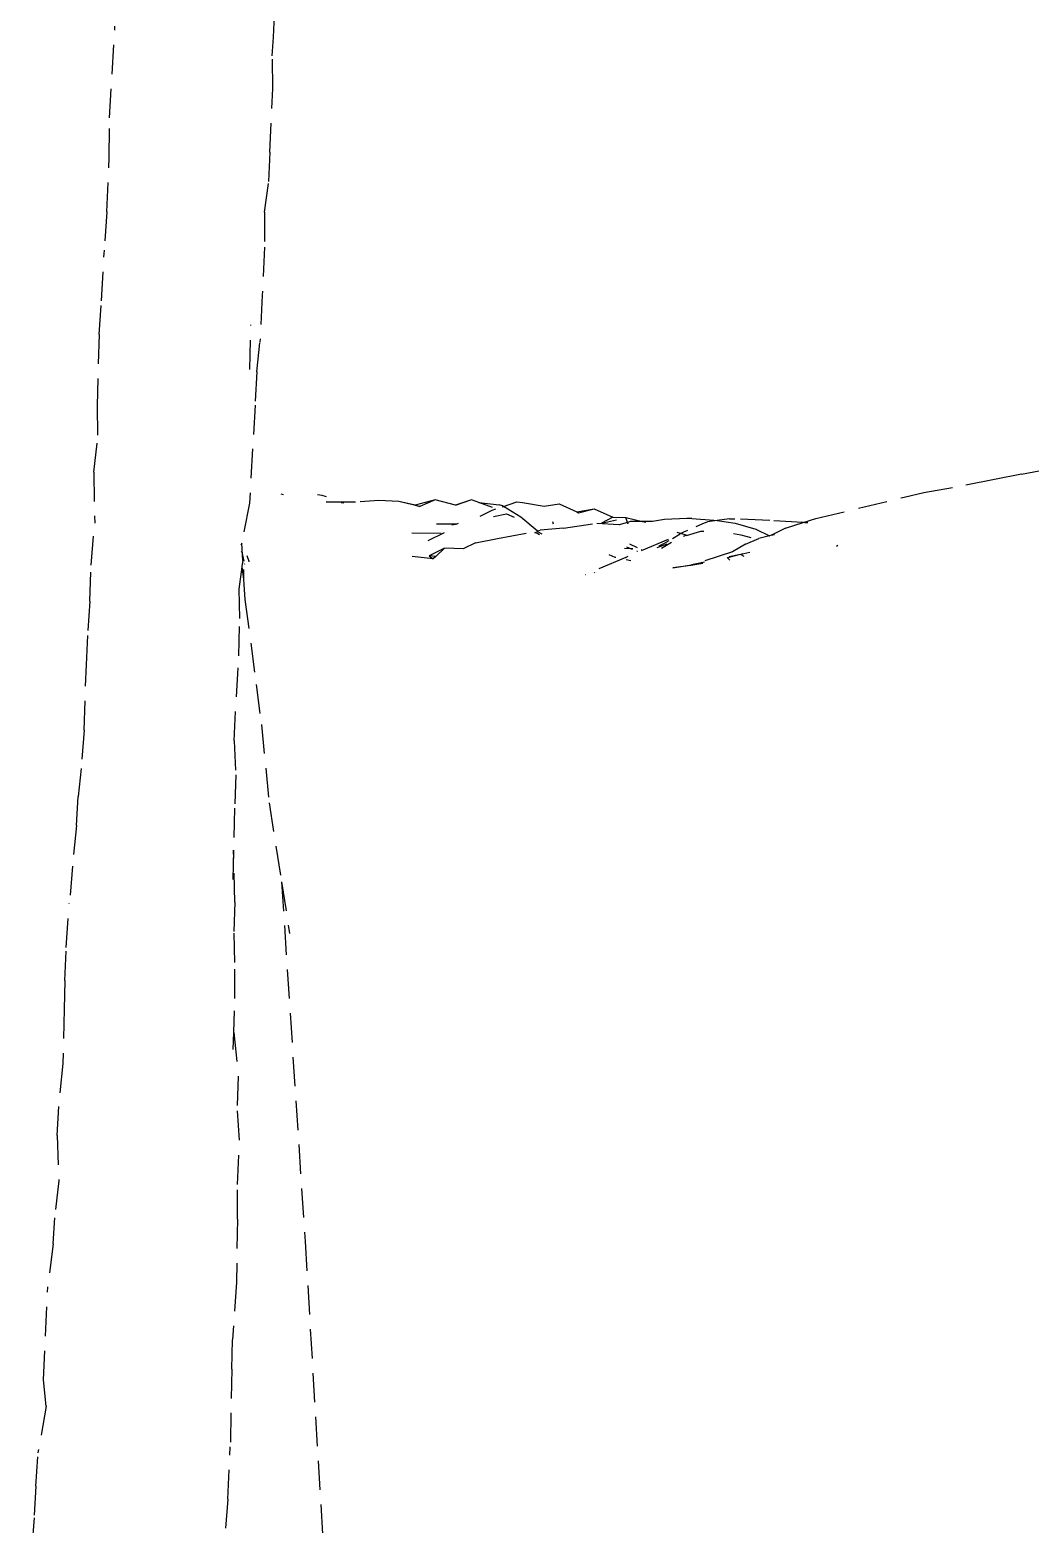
# Model space of a CAD drawing. Header units: millimetres. Extents: x 0 to 460473, y -68369 to 85219.
# Drawn here: x 229296.2 to 229509.8, y -30751.2 to -30432 of the extents above; entities that cross this region are included whole.
import ezdxf

# ---------------------------------------------------------------- set-up
doc = ezdxf.new("R2010")
doc.units = ezdxf.units.MM
doc.header["$LTSCALE"] = 50
doc.linetypes.add('HIDDEN2', pattern=[0.1875, 0.125, -0.0625])
doc.layers.add('hid', color=8, linetype='HIDDEN2')

msp = doc.modelspace()

# ---------------------------------------------------------------- linework, layer by layer
at = {"layer": 'hid'}
for p, q in [((229348.26751755, -30433.5886481), (229348.68778698, -30423.34830146)), ((229313.25417492, -30450.84287942), (229314.38333655, -30431.21393911)), ((229347.99822517, -30437.57780673), (229348.26751755, -30433.5886481)), ((229348.07754644, -30444.54538216), (229347.99822517, -30437.57780673)), ((229347.49396851, -30458.17642926), (229348.07754644, -30444.54538216)), ((229313.1661883, -30459.32478648), (229313.25417492, -30450.84287942)), ((229312.66293149, -30470.86947944), (229313.1661883, -30459.32478648)), ((229347.49396851, -30458.17642926), (229347.18901488, -30464.85246256)), ((229346.32214669, -30471.00147021), (229347.18901488, -30464.85246256)), ((229312.66293149, -30470.86947944), (229312.1303458, -30479.08253029)), ((229346.32214669, -30471.00147021), (229346.32048028, -30478.45744899)), ((229346.32048028, -30478.45744899), (229345.86254991, -30488.69142107)), ((229311.48644371, -30489.92489734), (229312.1303458, -30479.08253029)), ((229310.9871863, -30497.13001866), (229311.48644371, -30489.92489734)), ((229345.86254991, -30488.69142107), (229345.35329401, -30498.71765767)), ((229310.9871863, -30497.13001866), (229310.60391124, -30512.36782844)), ((229343.17695827, -30504.57549817), (229343.38892604, -30495.04816419)), ((229344.71339131, -30505.08771237), (229345.35329401, -30498.71765767)), ((229344.71339131, -30505.08771237), (229344.30278708, -30512.19496552)), ((229310.60391124, -30512.36782844), (229310.68623206, -30519.72593906)), ((229344.30278708, -30512.19496552), (229343.15196207, -30533.13200189)), ((229309.87968803, -30526.49271602), (229310.68623206, -30519.72593906)), ((229309.87968803, -30526.49271602), (229310.06066051, -30537.36845574)), ((229508.02862502, -30526.93814034), (229512.16449613, -30526.16272568)), ((229487.13230245, -30530.86527533), (229495.61351282, -30529.40741017)), ((229502.2105097, -30528.06932324), (229495.61351282, -30529.40741017)), ((229508.02862502, -30526.93814034), (229502.2105097, -30528.06932324)), ((229343.15196207, -30533.13200189), (229341.4605526, -30541.64465681)), ((229350.41525794, -30531.37661786), (229349.91089335, -30531.23711633)), ((229358.66333709, -30531.49555071), (229357.6312448, -30531.36365923)), ((229359.56533691, -30531.76292407), (229358.66333709, -30531.49555071)), ((229359.49821014, -30532.83905329), (229366.74477492, -30532.84172149)), ((229362.72721915, -30533.00680619), (229359.49821014, -30532.83905329)), ((229362.72721915, -30533.00680619), (229363.28040695, -30533.08505528)), ((229370.73200196, -30532.57601146), (229366.74477492, -30532.84172149)), ((229375.01051805, -30532.80151363), (229370.73200196, -30532.57601146)), ((229379.50483466, -30533.86704834), (229375.01051805, -30532.80151363)), ((229378.4808237, -30533.52417198), (229375.01051805, -30532.80151363)), ((229382.79183484, -30532.43834841), (229378.4808237, -30533.52417198)), ((229382.79183484, -30532.43834841), (229379.50483466, -30533.86704834)), ((229387.15668159, -30533.53914746), (229382.79183484, -30532.43834841)), ((229390.57248507, -30532.43454425), (229387.15668159, -30533.53914746)), ((229390.57248507, -30532.43454425), (229387.25798907, -30533.56469685)), ((229392.10168183, -30532.99956744), (229390.57248507, -30532.43454425)), ((229392.10168183, -30532.99956744), (229396.46208952, -30533.47302716)), ((229395.00764401, -30534.07329194), (229392.10168183, -30532.99956744)), ((229397.37978701, -30533.81302736), (229400.19218899, -30532.86182542)), ((229400.19218899, -30532.86182542), (229401.46549538, -30532.99626549)), ((229401.46549538, -30532.99626549), (229406.08762588, -30533.79445228)), ((229406.08762588, -30533.79445228), (229409.28164021, -30533.24681171)), ((229409.28164021, -30533.24681171), (229413.02279453, -30534.9908381)), ((229464.04881247, -30536.43596603), (229482.93977329, -30531.84151794)), ((229482.93977329, -30531.84151794), (229487.13230245, -30530.86527533)), ((229378.4808237, -30533.52417198), (229379.50483466, -30533.86704834)), ((229387.25798907, -30533.56469685), (229387.15668159, -30533.53914746)), ((229392.37427981, -30535.89270081), (229394.98614728, -30534.62259682)), ((229394.98614728, -30534.62259682), (229395.7579913, -30534.36154611)), ((229395.25040267, -30535.9939711), (229397.99019049, -30535.37698293)), ((229397.18981219, -30533.69652157), (229396.46208952, -30533.47302716)), ((229397.10583105, -30533.9056839), (229397.37978701, -30533.81302736)), ((229397.37978701, -30533.81302736), (229397.18981219, -30533.69652157)), ((229401.10938286, -30536.10027531), (229397.37978701, -30533.81302736)), ((229397.99019049, -30535.37698293), (229399.6534839, -30536.14900664)), ((229404.53631729, -30539.05188848), (229401.10938286, -30536.10027531)), ((229413.02279453, -30534.9908381), (229416.73967283, -30534.32050952)), ((229413.02279453, -30534.9908381), (229413.41301201, -30535.17274708)), ((229413.41301201, -30535.17274708), (229416.73967283, -30534.32050952)), ((229416.73967283, -30534.32050952), (229420.73923133, -30536.14180406)), ((229420.73923133, -30536.14180406), (229418.3370966, -30537.36698141)), ((229420.73923133, -30536.14180406), (229423.48814668, -30536.22010636)), ((229423.48814668, -30536.22010636), (229427.07445334, -30537.03614192)), ((229423.88742051, -30537.22201078), (229423.48814668, -30536.22010636)), ((229436.4953355, -30536.42621787), (229431.76372165, -30536.62923851)), ((229437.59100223, -30536.42093432), (229436.4953355, -30536.42621787)), ((229437.59100223, -30536.42093432), (229442.26229193, -30536.72764473)), ((229445.61594865, -30536.48169521), (229442.9928764, -30536.83838211)), ((229445.61594865, -30536.48169521), (229446.76477396, -30536.50116511)), ((229461.34969221, -30537.28214157), (229464.04881247, -30536.43596603)), ((229309.32543898, -30546.37982579), (229310.06066051, -30537.36845574)), ((229377.77822328, -30539.44180976), (229384.23705042, -30539.51898639)), ((229384.66571657, -30539.42989296), (229381.2400708, -30541.19470629)), ((229383.19760648, -30537.60600948), (229383.03843299, -30537.58224539)), ((229387.1356861, -30537.579551), (229383.19760648, -30537.60600948)), ((229386.30430075, -30537.78245383), (229387.1356861, -30537.579551)), ((229387.24365791, -30537.57882558), (229387.1356861, -30537.579551)), ((229387.24365791, -30537.57882558), (229387.77993963, -30537.42231843)), ((229396.0713156, -30540.68735284), (229404.53631729, -30539.05188848)), ((229403.98571656, -30539.39934602), (229404.33362808, -30539.45441861)), ((229404.09992813, -30539.34091788), (229404.33362808, -30539.45441861)), ((229404.28883419, -30539.30728846), (229404.50342706, -30539.48129691)), ((229404.33362808, -30539.45441861), (229404.50342706, -30539.48129691)), ((229404.33362808, -30539.45441861), (229404.67435657, -30539.61989974)), ((229404.50342706, -30539.48129691), (229404.67435657, -30539.61989974)), ((229404.53631729, -30539.05188848), (229405.22892312, -30538.91807491)), ((229404.73966418, -30539.22703083), (229404.53631729, -30539.05188848)), ((229404.67435657, -30539.61989974), (229405.04991028, -30539.80229439)), ((229404.67435657, -30539.61989974), (229404.91493963, -30539.81498304)), ((229405.65581416, -30539.74533307), (229404.73966418, -30539.22703083)), ((229410.21999753, -30538.45441646), (229405.22892312, -30538.91807491)), ((229407.85349574, -30537.07310405), (229407.97889178, -30537.57473784)), ((229410.21999753, -30538.45441646), (229417.31958465, -30537.44504595)), ((229422.09969113, -30537.77975921), (229417.31958465, -30537.44504595)), ((229418.3370966, -30537.36698141), (229421.49612359, -30536.66362788)), ((229423.88742051, -30537.22201078), (229422.09969113, -30537.77975921)), ((229424.47882937, -30537.03749887), (229423.88742051, -30537.22201078)), ((229424.02935927, -30537.57818006), (229423.88742051, -30537.22201078)), ((229427.07445334, -30537.03614192), (229424.47882937, -30537.03749887)), ((229429.22894041, -30537.0350156), (229427.07445334, -30537.03614192)), ((229427.07445334, -30537.03614192), (229427.74895523, -30537.18961946)), ((229431.76372165, -30536.62923851), (229429.22894041, -30537.0350156)), ((229435.17211711, -30539.59253804), (229434.46862951, -30539.36365315)), ((229436.37606546, -30539.98425151), (229435.25525471, -30539.61958747)), ((229435.32542636, -30539.56083723), (229435.85759914, -30539.24314568)), ((229435.85759914, -30539.24314568), (229436.73349058, -30538.865975)), ((229436.43829144, -30540.0044972), (229439.49187986, -30539.07718919)), ((229438.50385889, -30538.10363051), (229440.26909501, -30537.343496)), ((229439.49187986, -30539.07718919), (229440.18157825, -30539.10242276)), ((229440.26909501, -30537.343496), (229440.91116405, -30537.12145457)), ((229442.9928764, -30536.83838211), (229440.91116405, -30537.12145457)), ((229442.26229193, -30536.72764473), (229442.9928764, -30536.83838211)), ((229442.9928764, -30536.83838211), (229446.84176226, -30537.42177188)), ((229446.5243616, -30539.63475477), (229448.07040876, -30539.86116321)), ((229454.24646965, -30536.85365754), (229446.76477396, -30536.50116511)), ((229446.84176226, -30537.42177188), (229451.2930854, -30538.6873156)), ((229451.2930854, -30538.6873156), (229454.17501788, -30540.06891318)), ((229461.34969221, -30537.28214157), (229454.24646965, -30536.85365754)), ((229457.61695714, -30538.45235587), (229454.60147698, -30539.9560419)), ((229457.61695714, -30538.45235587), (229461.34969221, -30537.28214157)), ((229461.70200265, -30537.30339382), (229461.34969221, -30537.28214157)), ((229462.34468552, -30537.33458173), (229461.70200265, -30537.30339382)), ((229341.4605526, -30541.64465681), (229341.29671005, -30542.1003921)), ((229341.60819777, -30544.17142545), (229341.4605526, -30541.64465681)), ((229384.79169742, -30542.7642394), (229381.51652876, -30544.38201136)), ((229384.79169742, -30542.7642394), (229382.93624036, -30544.4999603)), ((229388.76309354, -30542.89566785), (229384.79169742, -30542.7642394)), ((229391.37119696, -30541.56540057), (229388.76309354, -30542.89566785)), ((229391.37119696, -30541.56540057), (229396.0713156, -30540.68735284)), ((229424.61597647, -30542.87300789), (229423.24737864, -30542.7854521)), ((229432.53627084, -30540.88976586), (229423.46814972, -30544.69688488)), ((229423.61234845, -30542.48331219), (229424.61597647, -30542.87300789)), ((229425.97729295, -30542.671603), (229424.34993269, -30541.87270375)), ((229432.23814951, -30541.85441108), (229430.09141151, -30542.67209865)), ((229430.60838216, -30542.22760384), (229431.63174172, -30541.76585868)), ((229431.12427742, -30542.70857054), (229433.26381116, -30541.47866578)), ((229431.63174172, -30541.76585868), (229432.77128946, -30541.08558208)), ((229433.44445468, -30540.68372218), (229435.12538277, -30539.68025739)), ((229435.84115714, -30540.13997169), (229436.37606546, -30539.98425151)), ((229436.43829144, -30540.0044972), (229436.37606546, -30539.98425151)), ((229449.08975377, -30541.89406416), (229446.2923458, -30543.48589387)), ((229448.07040876, -30539.86116321), (229450.21519284, -30540.44791577)), ((229449.08975377, -30541.89406416), (229451.88399555, -30540.67527991)), ((229454.17501788, -30540.06891318), (229451.88399555, -30540.67527991)), ((229454.55059007, -30539.98141694), (229454.17501788, -30540.06891318)), ((229454.17501788, -30540.06891318), (229454.27506413, -30540.11687532)), ((229454.60147698, -30539.9560419), (229454.55059007, -30539.98141694)), ((229454.60147698, -30539.9560419), (229455.22865363, -30539.79004655)), ((229468.46347004, -30542.31045489), (229468.77136931, -30542.11318104)), ((229341.47053959, -30543.59120272), (229341.45096369, -30543.42331437)), ((229341.47053959, -30543.59120272), (229341.60819777, -30544.17142545)), ((229341.67851946, -30545.37489604), (229341.511169, -30546.55678491)), ((229341.61218944, -30544.23973794), (229341.60819777, -30544.17142545)), ((229341.67851946, -30545.37489604), (229341.61218944, -30544.23973794)), ((229341.61218944, -30544.23973794), (229341.88694625, -30545.49769531)), ((229342.00477179, -30546.03715241), (229342.02520037, -30546.13068343)), ((229342.57497997, -30544.32110583), (229342.95655875, -30545.52497659)), ((229342.95655875, -30545.52497659), (229342.99302469, -30545.64590922)), ((229382.37289855, -30545.02694861), (229377.84625352, -30544.53264554)), ((229382.93624036, -30544.4999603), (229381.51652876, -30544.38201136)), ((229381.51652876, -30544.38201136), (229382.37289855, -30545.02694861)), ((229382.93624036, -30544.4999603), (229382.37289855, -30545.02694861)), ((229423.46814972, -30544.69688488), (229414.78563662, -30548.44052196)), ((229419.87865354, -30544.07598574), (229421.13233823, -30544.63126311)), ((229421.13233823, -30544.63126311), (229421.39596082, -30544.69032981)), ((229423.48071284, -30544.7418147), (229423.67791813, -30544.65792761)), ((229423.60469466, -30545.18521383), (229424.58306656, -30545.40442567)), ((229424.99908359, -30542.89751709), (229424.61597647, -30542.87300789)), ((229424.61597647, -30542.87300789), (229424.82059408, -30542.95245824)), ((229425.82899597, -30543.34400757), (229425.97141559, -30543.39930726)), ((229426.83844163, -30543.09435575), (229426.77103239, -30543.06126339)), ((229440.29775732, -30545.71542236), (229437.39153257, -30546.45377287)), ((229439.98086629, -30546.02939207), (229437.39153257, -30546.45377287)), ((229446.2923458, -30543.48589387), (229438.57131683, -30546.06038669)), ((229440.29775732, -30545.71542236), (229438.57131683, -30546.06038669)), ((229445.23276296, -30544.8154619), (229445.1285227, -30544.84332148)), ((229445.19060226, -30544.77091486), (229445.23276296, -30544.8154619)), ((229447.64314472, -30544.17125563), (229445.23276296, -30544.8154619)), ((229445.23276296, -30544.8154619), (229445.58628649, -30545.18899527)), ((229447.64314472, -30544.17125563), (229445.58078733, -30544.59073824)), ((229445.58628649, -30545.18899527), (229445.69781939, -30545.3299501)), ((229448.04926903, -30544.08865012), (229447.64314472, -30544.17125563)), ((229450.00413157, -30543.69103192), (229448.04926903, -30544.08865012)), ((229448.51567439, -30543.93806058), (229448.04926903, -30544.08865012)), ((229448.04926903, -30544.08865012), (229448.73063581, -30544.41179006)), ((229309.02381817, -30554.08028748), (229309.32543898, -30546.37982579)), ((229341.51561119, -30546.74167383), (229340.81265112, -30551.48996856)), ((229341.511169, -30546.55678491), (229341.51561119, -30546.74167383)), ((229341.51561119, -30546.74167383), (229341.86043071, -30549.34838866)), ((229341.81289932, -30547.30217985), (229341.86043071, -30549.34838866)), ((229416.8796991, -30548.04626892), (229416.79482774, -30547.96273504)), ((229417.3266784, -30547.83626061), (229417.32461853, -30547.88689166)), ((229433.51662177, -30546.94715132), (229437.51018119, -30546.27241482)), ((229437.39153257, -30546.45377287), (229433.51662177, -30546.94715132)), ((229438.57131683, -30546.06038669), (229437.39153257, -30546.45377287)), ((229438.57131683, -30546.06038669), (229437.51018119, -30546.27241482)), ((229340.81265112, -30551.48996856), (229341.01562025, -30558.61672035)), ((229341.86043071, -30549.34838866), (229341.88722135, -30550.50171636)), ((229341.88722135, -30550.50171636), (229342.15684702, -30553.73018033)), ((229309.02381817, -30554.08028748), (229308.62021288, -30560.39184626)), ((229342.15684702, -30553.73018033), (229344.53498541, -30571.83737538)), ((229340.8379806, -30565.75172157), (229341.01562025, -30558.61672035)), ((229308.28093113, -30567.66783762), (229308.62021288, -30560.39184626)), ((229307.77934074, -30581.59211423), (229308.28093113, -30567.66783762)), ((229339.8194688, -30583.88545391), (229340.8379806, -30565.75172157)), ((229344.53498541, -30571.83737538), (229345.67531201, -30580.4013854)), ((229345.67531201, -30580.4013854), (229347.30239794, -30597.11102709)), ((229307.77934074, -30581.59211423), (229307.16410096, -30589.79279095)), ((229339.8194688, -30583.88545391), (229340.2230741, -30591.12019816)), ((229307.16410096, -30589.79279095), (229306.55586011, -30595.8043707)), ((229340.2230741, -30591.12019816), (229339.92278643, -30598.25519937)), ((229306.14192305, -30601.95244091), (229306.55586011, -30595.8043707)), ((229347.30239794, -30597.11102709), (229349.95942179, -30614.00955006)), ((229339.92278643, -30598.25519937), (229339.728976, -30607.22486306)), ((229306.14192305, -30601.95244091), (229305.30038435, -30610.63083424)), ((229339.728976, -30607.22486306), (229339.56217459, -30614.94453269)), ((229339.99544205, -30618.3702932), (229339.728976, -30607.22486306)), ((229305.30038435, -30610.63083424), (229304.64515065, -30618.60577674)), ((229349.95942179, -30614.00955006), (229355.00072735, -30690.84641993)), ((229349.95942179, -30614.00955006), (229351.6985628, -30625.07038949)), ((229303.97525251, -30628.06486549), (229304.64515065, -30618.60577674)), ((229339.99544205, -30618.3702932), (229339.76980969, -30624.99982976)), ((229339.76980969, -30624.99982976), (229339.92545269, -30632.65979428)), ((229303.67929751, -30635.09337415), (229303.97525251, -30628.06486549)), ((229303.67929751, -30635.09337415), (229303.57564661, -30641.21594615)), ((229339.92545269, -30632.65979428), (229339.94911576, -30641.54742298)), ((229303.57564661, -30641.21594615), (229303.23203219, -30652.83863365)), ((229339.79238675, -30646.17432631), (229339.94911576, -30641.54742298)), ((229339.6678252, -30649.85159246), (229339.79238675, -30646.17432631)), ((229339.79238675, -30646.17432631), (229340.71333289, -30655.55044408)), ((229303.23203219, -30652.83863365), (229302.50047676, -30659.96988513)), ((229340.71333289, -30655.55044408), (229340.49136664, -30662.95167668)), ((229302.04654578, -30668.21555871), (229302.50047676, -30659.96988513)), ((229340.49136664, -30662.95167668), (229340.94029837, -30670.02968189)), ((229302.04654578, -30668.21555871), (229302.38349455, -30677.77064075)), ((229340.55902302, -30678.62558098), (229340.94029837, -30670.02968189)), ((229302.38349455, -30677.77064075), (229301.51695964, -30685.77408126)), ((229340.53602651, -30686.05081191), (229340.55902302, -30678.62558098)), ((229301.18900951, -30691.32669309), (229301.51695964, -30685.77408126)), ((229340.53602651, -30686.05081191), (229340.34772181, -30699.49962175)), ((229301.18900951, -30691.32669309), (229300.0708462, -30700.53454941)), ((229355.00072735, -30690.84641993), (229359.77242368, -30771.19265532)), ((229299.09732757, -30720.39016137), (229300.0708462, -30700.53454941)), ((229340.34772181, -30699.49962175), (229339.49385165, -30711.75976469)), ((229339.34754056, -30718.08332264), (229339.49385165, -30711.75976469)), ((229339.34754056, -30718.08332264), (229339.01392463, -30734.70141093)), ((229299.66957389, -30726.03276692), (229299.09732757, -30720.39016137)), ((229299.66957389, -30726.03276692), (229297.94750241, -30735.96432264)), ((229297.46324271, -30743.05882669), (229297.94750241, -30735.96432264)), ((229338.50500201, -30745.82988298), (229339.01392463, -30734.70141093)), ((229297.46324271, -30743.05882669), (229297.12462753, -30749.87809998)), ((229338.50500201, -30745.82988298), (229337.93775493, -30752.50291649)), ((229297.12462753, -30749.87809998), (229296.22143153, -30760.80933582))]:
    msp.add_line(p, q, dxfattribs=at)

doc.saveas('drawing.dxf')
